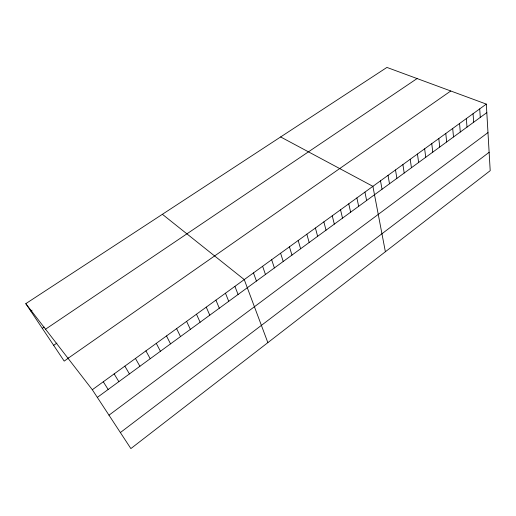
<?xml version="1.0" encoding="UTF-8"?>
<svg xmlns="http://www.w3.org/2000/svg" width="516" height="516" viewBox="0 0 516 516"><rect width="100%" height="100%" fill="white"/><g stroke="black" fill="none" stroke-linecap="round" stroke-linejoin="round"><path stroke-width="0.77" d="M120.376 432.556L489.129 152.304M108.986 415.18L487.981 132.586M97.331 397.391L486.814 112.623M92.312 389.735L486.317 104.103L490.2 170.673L130.871 448.578L92.312 389.735L25.8 303.653L386.923 67.422L486.317 104.103M68.041 358.323L450.765 90.984M68.628 358.014L64.203 361.103L25.8 303.653M53.651 345.327L56.908 343.095M45.543 329.208L417.083 78.555M42.293 328.324L44.163 327.06M30.741 311.051L32.031 310.2M280.639 136.953L372.894 186.328L385.381 251.737M162.398 214.301L244.249 279.588L267.856 342.63M103.29 381.776L108.154 389.477M114.139 373.913L118.854 381.653M124.859 366.141L129.432 373.919M135.456 358.459L139.888 366.276M145.925 350.874L150.214 358.723M156.271 343.366L160.431 351.261M166.5 335.955L170.525 343.875M176.607 328.627L180.503 336.58M186.605 321.378L190.372 329.363M196.486 314.218L200.124 322.236M206.252 307.136L209.773 315.179M215.914 300.131L219.313 308.207M225.466 293.211L228.743 301.312M234.909 286.361L238.076 294.488M253.485 272.893L256.426 281.065M262.618 266.269L265.456 274.467M271.655 259.722L274.383 267.939M280.594 253.24L283.22 261.477M289.437 246.829L291.959 255.091M298.184 240.488L300.609 248.764M306.839 234.212L309.168 242.507M315.405 228.007L317.63 236.322M323.874 221.861L326.009 230.194M332.259 215.785L334.303 224.131M340.554 209.773L342.508 218.133M348.764 203.82L350.628 212.192M356.891 197.931L358.665 206.316M364.935 192.1L366.624 200.498M380.505 180.813L382.034 189.237M388.038 175.35L389.49 183.78M395.508 169.938L396.875 178.381M402.899 164.578L404.196 173.028M410.214 159.27L411.439 167.732M417.463 154.013L418.618 162.482M424.649 148.808L425.726 157.283M431.763 143.654L432.769 152.136M438.806 138.546L439.748 147.034M445.785 133.483L446.663 141.984M452.7 128.471L453.506 136.972M459.55 123.505L460.291 132.012M466.335 118.59L467.012 127.097M473.056 113.714L473.675 122.228M479.719 108.882L480.273 117.403"/></g></svg>
